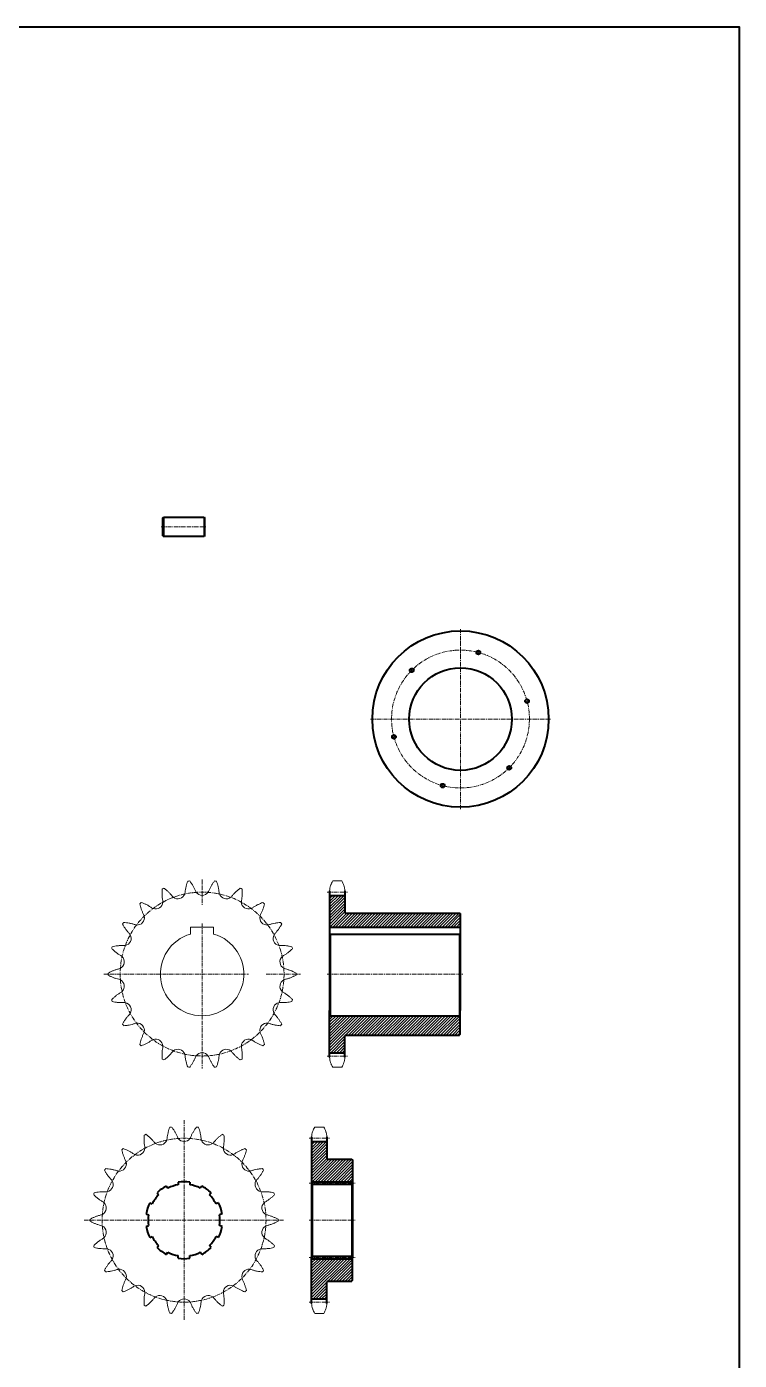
# Model space of a CAD drawing. Header units: millimetres. Extents: x -11382 to 23553, y -372 to 10786.
# Drawn here: x 11819 to 12930, y 3695 to 5775 of the extents above; entities that cross this region are included whole.
import ezdxf

# ---------------------------------------------------------------- set-up
doc = ezdxf.new("R2010")
doc.units = ezdxf.units.MM
doc.header["$LTSCALE"] = 0.2
doc.linetypes.add('CENTER', pattern=[50.8, 31.75, -6.35, 6.35, -6.35])
for name, color, linetype, lineweight in [('đường bao thấy', 7, 'Continuous', 40), ('đường kích thước', 90, 'Continuous', 15), ('đường mặt cắt', 160, 'Continuous', 15), ('đường nét tâm', 137, 'CENTER', 15)]:
    doc.layers.add(name, color=color, linetype=linetype, lineweight=lineweight)
pattern_1 = [(45, (185.7396, -457.417), (-2.245064, 2.245064), [])]
pattern_2 = [(45, (213.8517, -499.7476), (-2.245064, 2.245064), [])]

msp = doc.modelspace()

# ---------------------------------------------------------------- hatches: boundary and pattern name
at = {"layer": 'đường mặt cắt'}
h = msp.add_hatch(dxfattribs=at)
h.set_pattern_fill('ANSI31', color=256, style=0)
h.set_pattern_definition(pattern_2)
h.paths.add_polyline_path([(12494.923, 4371.21), (12494.923, 4392.077), (12493.923, 4393.077), (12315.923, 4393.077, -0.41421356), (12314.923, 4394.077), (12314.923, 4420.553), (12291.115, 4420.553), (12291.115, 4371.21)])
h = msp.add_hatch(dxfattribs=at)
h.set_pattern_fill('ANSI31', color=256, style=0)
h.set_pattern_definition(pattern_2)
h.paths.add_polyline_path([(12292.115, 4232.81), (12291.115, 4231.81), (12291.115, 4175.067), (12314.923, 4175.067), (12314.923, 4201.544, -0.41421356), (12315.923, 4202.544), (12493.923, 4202.544), (12494.923, 4203.544), (12494.923, 4231.81), (12493.923, 4232.81)])
h = msp.add_hatch(dxfattribs=at)
h.set_pattern_fill('ANSI31', color=256, style=0)
h.set_pattern_definition(pattern_1)
h.paths.add_polyline_path([(12326.811, 4008.248), (12325.811, 4009.248), (12287.811, 4009.248, -0.41421356), (12286.811, 4010.248), (12286.811, 4036.725), (12263.002, 4036.725), (12263.002, 3973.982), (12326.811, 3973.982)])
h = msp.add_hatch(dxfattribs=at)
h.set_pattern_fill('ANSI31', color=256, style=0)
h.set_pattern_definition(pattern_1)
h.paths.add_polyline_path([(12326.811, 3853.982), (12263.002, 3853.982), (12263.002, 3791.239), (12286.811, 3791.239), (12286.811, 3817.715, -0.41421356), (12287.811, 3818.715), (12325.811, 3818.715), (12326.811, 3819.715)])

# ---------------------------------------------------------------- linework, layer by layer
at = {"layer": 'đường bao thấy'}
for p, q in [((12031.171, 5009.157), (12032.171, 5010.157)), ((12031.171, 4981.157), (12031.171, 5009.157)), ((12032.171, 5010.157), (12095.171, 5010.157)), ((12032.171, 5010.157), (12032.171, 4980.157)), ((12095.171, 5010.157), (12096.171, 5009.157)), ((12095.171, 5010.157), (12095.171, 4980.157)), ((12096.171, 5009.157), (12096.171, 4981.157)), ((12031.171, 4981.157), (12032.171, 4980.157)), ((12095.171, 4980.157), (12032.171, 4980.157)), ((12096.171, 4981.157), (12095.171, 4980.157)), ((12291.115, 4427.566), (12291.115, 4240.81)), ((12291.115, 4420.553), (12314.923, 4420.553)), ((12314.923, 4427.566), (12314.923, 4394.077)), ((12315.923, 4393.077), (12493.923, 4393.077)), ((12493.923, 4393.077), (12494.923, 4392.077)), ((12494.923, 4392.077), (12494.923, 4240.81)), ((12291.115, 4371.21), (12494.923, 4371.21)), ((12292.115, 4360.268), (12291.115, 4361.268)), ((12292.115, 4360.268), (12493.923, 4360.268)), ((12292.115, 4360.268), (12292.115, 4232.81)), ((12292.115, 4360.268), (12493.923, 4360.268)), ((12493.923, 4360.268), (12494.923, 4361.268)), ((12493.923, 4360.268), (12493.923, 4232.81)), ((12291.115, 4168.055), (12291.115, 4240.81)), ((12292.115, 4232.81), (12291.115, 4231.81)), ((12292.115, 4232.81), (12493.923, 4232.81)), ((12493.923, 4232.81), (12494.923, 4231.81)), ((12494.923, 4203.544), (12494.923, 4240.81)), ((12314.923, 4168.055), (12314.923, 4201.544)), ((12315.923, 4202.544), (12493.923, 4202.544)), ((12291.115, 4175.067), (12314.923, 4175.067)), ((12263.002, 4043.737), (12263.002, 3856.982)), ((12263.002, 4036.725), (12286.811, 4036.725)), ((12286.811, 4043.737), (12286.811, 4010.248)), ((12287.811, 4009.248), (12325.811, 4009.248)), ((12325.811, 4009.248), (12326.811, 4008.248)), ((12326.811, 4008.248), (12326.811, 3856.982)), ((12055.1, 3973.303), (12055.1, 3969.254)), ((12073.1, 3973.303), (12073.1, 3969.254)), ((12263.002, 3973.982), (12326.811, 3973.982)), ((12021.951, 3956.683), (12024.331, 3953.408)), ((12036.513, 3967.264), (12038.893, 3963.988)), ((12091.687, 3967.264), (12089.307, 3963.988)), ((12106.25, 3956.683), (12103.87, 3953.408)), ((12264.002, 3969.982), (12263.002, 3970.982)), ((12264.002, 3969.982), (12325.811, 3969.982)), ((12264.002, 3969.982), (12264.002, 3857.982)), ((12325.811, 3969.982), (12326.811, 3970.982)), ((12325.811, 3969.982), (12325.811, 3857.982)), ((12010.464, 3940.872), (12014.315, 3939.621)), ((12117.737, 3940.872), (12113.886, 3939.621)), ((12004.901, 3923.753), (12008.752, 3922.502)), ((12123.299, 3923.753), (12119.448, 3922.502)), ((12004.901, 3904.21), (12008.752, 3905.461)), ((12123.299, 3904.21), (12119.448, 3905.461)), ((12010.464, 3887.091), (12014.315, 3888.342)), ((12021.951, 3871.28), (12024.331, 3874.556)), ((12106.25, 3871.28), (12103.87, 3874.556)), ((12117.737, 3887.091), (12113.886, 3888.342)), ((12036.513, 3860.7), (12038.893, 3863.976)), ((12055.1, 3854.66), (12055.1, 3858.71)), ((12073.1, 3854.66), (12073.1, 3858.71)), ((12091.687, 3860.7), (12089.307, 3863.976)), ((12264.002, 3857.982), (12263.002, 3856.982)), ((12263.002, 3784.226), (12263.002, 3856.982)), ((12263.002, 3853.982), (12326.811, 3853.982)), ((12264.002, 3857.982), (12325.811, 3857.982)), ((12325.811, 3857.982), (12326.811, 3856.982)), ((12326.811, 3819.715), (12326.811, 3856.982)), ((12286.811, 3784.226), (12286.811, 3817.715)), ((12287.811, 3818.715), (12325.811, 3818.715)), ((12263.002, 3791.239), (12286.811, 3791.239))]:
    msp.add_line(p, q, dxfattribs=at)
at = {"layer": 'đường bao thấy', "color": 7, "linetype": 'Continuous', "lineweight": 15}
for p, q in [((12295.992, 4443.077), (12310.046, 4443.077)), ((12074.213, 4371.21), (12074.213, 4360.268)), ((12074.213, 4371.21), (12110.213, 4371.21)), ((12110.213, 4360.268), (12110.213, 4371.21)), ((12295.992, 4152.544), (12310.046, 4152.544)), ((12267.88, 4059.248), (12281.934, 4059.248)), ((12267.88, 3768.715), (12281.934, 3768.715))]:
    msp.add_line(p, q, dxfattribs=at)
at = {"layer": 'đường bao thấy', "ltscale": 5}
msp.add_lwpolyline([(7889.174, 5775.37), (12930.152, 5775.37), (12930.152, 1397.743), (7889.174, 1397.743)], close=True, dxfattribs=at)
at = {"layer": 'đường bao thấy'}
for centre, radius in [((12495.232, 4695.57), 137.5), ((12523.055, 4799.407), 3), ((12495.232, 4695.57), 80), ((12419.218, 4771.584), 3), ((12599.069, 4723.393), 3), ((12391.395, 4667.747), 3), ((12571.246, 4619.556), 3), ((12467.409, 4591.733), 3)]:
    msp.add_circle(centre, radius, dxfattribs=at)
at = {"layer": 'đường bao thấy', "color": 7, "linetype": 'Continuous', "lineweight": 15}
for centre, radius, start, end in [((12092.213, 4297.81), 146.556, 113.968237, 115.122672), ((12092.213, 4297.81), 146.556, 97.6046, 98.759036), ((12092.213, 4297.81), 146.556, 81.240964, 82.3954), ((12092.213, 4297.81), 146.556, 64.877328, 66.031763), ((12092.213, 4297.81), 146.556, 130.331873, 131.486309), ((12019.783, 4410.512), 11.226, 248.269927, 357.184619), ((12054.469, 4426.353), 11.226, 231.90629, 340.820982), ((12092.213, 4431.78), 11.226, 215.542654, 324.457346), ((12129.956, 4426.353), 11.226, 199.179018, 308.09371), ((12164.642, 4410.512), 11.226, 182.815381, 291.730073), ((12092.213, 4297.81), 146.556, 48.513691, 49.668127), ((12092.213, 4297.81), 146.556, 146.695509, 147.849945), ((11990.965, 4385.541), 11.226, 264.633563, 13.548255), ((12193.46, 4385.541), 11.226, 166.451745, 275.366437), ((12092.213, 4297.81), 146.556, 32.150055, 33.304491), ((11970.35, 4353.463), 11.226, 280.9972, 29.911891), ((12092.213, 4297.81), 65, 106.07665, 73.92335), ((12214.075, 4353.463), 11.226, 150.088109, 259.0028), ((12092.213, 4297.81), 146.556, 163.059146, 164.213582), ((12092.213, 4297.81), 146.556, 15.786418, 16.940854), ((11959.607, 4316.876), 11.226, 297.360836, 46.275528), ((12224.818, 4316.876), 11.226, 133.724472, 242.639164), ((12092.213, 4297.81), 146.556, 179.422782, 180.577218), ((11959.607, 4278.744), 11.226, 313.724472, 62.639164), ((12224.818, 4278.744), 11.226, 117.360836, 226.275528), ((12092.213, 4297.81), 146.556, 359.422782, 0.577218), ((12092.213, 4297.81), 146.556, 195.786418, 196.940854), ((11970.35, 4242.157), 11.226, 330.088109, 79.0028), ((12214.075, 4242.157), 11.226, 100.9972, 209.911891), ((12092.213, 4297.81), 146.556, 343.059146, 344.213582), ((12092.213, 4297.81), 146.556, 212.150055, 213.304491), ((11990.965, 4210.079), 11.226, 346.451745, 95.366437), ((12193.46, 4210.079), 11.226, 84.633563, 193.548255), ((12092.213, 4297.81), 146.556, 326.695509, 327.849945), ((12092.213, 4297.81), 146.556, 228.513691, 229.668127), ((12019.783, 4185.108), 11.226, 2.815381, 111.730073), ((12164.642, 4185.108), 11.226, 68.269927, 177.184619), ((12092.213, 4297.81), 146.556, 310.331873, 311.486309), ((12092.213, 4297.81), 146.556, 244.877328, 246.031763), ((12054.469, 4169.268), 11.226, 19.179018, 128.09371), ((12092.213, 4163.841), 11.226, 35.542654, 144.457346), ((12129.956, 4169.268), 11.226, 51.90629, 160.820982), ((12092.213, 4297.81), 146.556, 293.968237, 295.122672), ((12092.213, 4297.81), 146.556, 261.240964, 262.3954), ((12092.213, 4297.81), 146.556, 277.6046, 278.759036), ((12064.1, 3913.982), 146.556, 97.6046, 98.759036), ((12064.1, 3913.982), 146.556, 81.240964, 82.3954), ((12064.1, 3913.982), 146.556, 113.968237, 115.122672), ((12026.357, 4042.524), 11.226, 231.90629, 340.820982), ((12064.1, 4047.951), 11.226, 215.542654, 324.457346), ((12101.844, 4042.524), 11.226, 199.179018, 308.09371), ((12064.1, 3913.982), 146.556, 64.877328, 66.031763), ((12064.1, 3913.982), 146.556, 130.331873, 131.486309), ((11991.671, 4026.684), 11.226, 248.269927, 357.184619), ((12136.53, 4026.684), 11.226, 182.815381, 291.730073), ((12064.1, 3913.982), 146.556, 48.513691, 49.668127), ((12064.1, 3913.982), 146.556, 146.695509, 147.849945), ((11962.853, 4001.713), 11.226, 264.633563, 13.548255), ((12165.348, 4001.713), 11.226, 166.451745, 275.366437), ((12064.1, 3913.982), 146.556, 32.150055, 33.304491), ((11942.238, 3969.635), 11.226, 280.9972, 29.911891), ((12185.963, 3969.635), 11.226, 150.088109, 259.0028), ((12064.1, 3913.982), 146.556, 163.059146, 164.213582), ((12064.1, 3913.982), 146.556, 15.786418, 16.940854), ((11931.495, 3933.047), 11.226, 297.360836, 46.275528), ((12196.706, 3933.047), 11.226, 133.724472, 242.639164), ((12064.1, 3913.982), 146.556, 179.422782, 180.577218), ((12064.1, 3913.982), 146.556, 359.422782, 0.577218), ((11931.495, 3894.916), 11.226, 313.724472, 62.639164), ((12196.706, 3894.916), 11.226, 117.360836, 226.275528), ((12064.1, 3913.982), 146.556, 195.786418, 196.940854), ((11942.238, 3858.329), 11.226, 330.088109, 79.0028), ((12185.963, 3858.329), 11.226, 100.9972, 209.911891), ((12064.1, 3913.982), 146.556, 343.059146, 344.213582), ((12064.1, 3913.982), 146.556, 212.150055, 213.304491), ((11962.853, 3826.25), 11.226, 346.451745, 95.366437), ((12165.348, 3826.25), 11.226, 84.633563, 193.548255), ((12064.1, 3913.982), 146.556, 326.695509, 327.849945), ((11991.671, 3801.28), 11.226, 2.815381, 111.730073), ((12136.53, 3801.28), 11.226, 68.269927, 177.184619), ((12064.1, 3913.982), 146.556, 228.513691, 229.668127), ((12026.357, 3785.439), 11.226, 19.179018, 128.09371), ((12064.1, 3780.012), 11.226, 35.542654, 144.457346), ((12101.844, 3785.439), 11.226, 51.90629, 160.820982), ((12064.1, 3913.982), 146.556, 310.331873, 311.486309), ((12064.1, 3913.982), 146.556, 244.877328, 246.031763), ((12064.1, 3913.982), 146.556, 261.240964, 262.3954), ((12064.1, 3913.982), 146.556, 277.6046, 278.759036), ((12064.1, 3913.982), 146.556, 293.968237, 295.122672)]:
    msp.add_arc(centre, radius, start, end, dxfattribs=at)
at = {"layer": 'đường bao thấy'}
for centre, radius, start, end in [((12315.923, 4394.077), 1, 180, 270), ((12315.923, 4201.544), 1, 90, 180), ((12287.811, 4010.248), 1, 180, 270), ((12064.1, 3913.982), 60, 81.373073, 98.626927), ((12064.1, 3913.982), 56, 135.248358, 152.751642), ((12064.1, 3913.982), 60, 117.373073, 134.626927), ((12064.1, 3913.982), 56, 99.248358, 116.751642), ((12064.1, 3913.982), 56, 63.248358, 80.751642), ((12064.1, 3913.982), 60, 45.373073, 62.626927), ((12064.1, 3913.982), 56, 27.248358, 44.751642), ((12064.1, 3913.982), 60, 153.373073, 170.626927), ((12064.1, 3913.982), 60, 9.373073, 26.626927), ((12064.1, 3913.982), 56, 171.248358, 188.751642), ((12064.1, 3913.982), 56, 351.248358, 8.751642), ((12064.1, 3913.982), 60, 189.373073, 206.626927), ((12064.1, 3913.982), 60, 333.373073, 350.626927), ((12064.1, 3913.982), 56, 207.248358, 224.751642), ((12064.1, 3913.982), 60, 225.373073, 242.626927), ((12064.1, 3913.982), 60, 297.373073, 314.626927), ((12064.1, 3913.982), 56, 315.248358, 332.751642), ((12064.1, 3913.982), 56, 243.248358, 260.751642), ((12064.1, 3913.982), 60, 261.373073, 278.626927), ((12064.1, 3913.982), 56, 279.248358, 296.751642), ((12287.811, 3817.715), 1, 90, 180)]:
    msp.add_arc(centre, radius, start, end, dxfattribs=at)
at = {"layer": 'đường bao thấy', "color": 7, "linetype": 'Continuous', "lineweight": 15}
for points in [[(12030.815, 4412.593), (12030.523, 4414.14), (12030.293, 4415.673), (12029.945, 4418.717), (12029.828, 4420.227), (12029.732, 4422.475), (12029.713, 4423.221), (12029.702, 4424.709), (12029.709, 4425.451), (12029.768, 4427.655), (12029.858, 4429.094), (12029.991, 4430.502)], [(12032.677, 4431.729), (12033.828, 4430.908), (12034.966, 4430.039), (12037.213, 4428.197), (12038.322, 4427.224), (12039.959, 4425.681), (12040.501, 4425.153), (12041.574, 4424.067), (12042.108, 4423.507), (12043.682, 4421.796), (12044.696, 4420.61), (12045.672, 4419.378)], [(12065.64, 4425.241), (12065.796, 4426.808), (12066.007, 4428.344), (12066.531, 4431.362), (12066.844, 4432.844), (12067.385, 4435.028), (12067.577, 4435.749), (12067.985, 4437.18), (12068.201, 4437.89), (12068.879, 4439.988), (12069.37, 4441.343), (12069.895, 4442.657)], [(12072.818, 4443.077), (12073.691, 4441.966), (12074.538, 4440.811), (12076.175, 4438.411), (12076.965, 4437.165), (12078.101, 4435.223), (12078.472, 4434.564), (12079.196, 4433.219), (12079.551, 4432.532), (12080.579, 4430.446), (12081.217, 4429.023), (12081.807, 4427.566)], [(12102.618, 4427.566), (12103.209, 4429.025), (12103.844, 4430.439), (12105.197, 4433.188), (12105.915, 4434.521), (12107.049, 4436.464), (12107.437, 4437.103), (12108.232, 4438.36), (12108.639, 4438.981), (12109.881, 4440.803), (12110.734, 4441.964), (12111.607, 4443.077)], [(12114.53, 4442.657), (12115.054, 4441.345), (12115.542, 4439.998), (12116.437, 4437.233), (12116.843, 4435.816), (12117.387, 4433.633), (12117.557, 4432.895), (12117.872, 4431.401), (12118.019, 4430.642), (12118.418, 4428.351), (12118.629, 4426.806), (12118.785, 4425.241)], [(12138.753, 4419.378), (12139.731, 4420.612), (12140.739, 4421.79), (12142.811, 4424.046), (12143.876, 4425.123), (12145.512, 4426.668), (12146.064, 4427.171), (12147.18, 4428.154), (12147.746, 4428.634), (12149.451, 4430.033), (12150.596, 4430.907), (12151.748, 4431.729)], [(12154.434, 4430.502), (12154.567, 4429.095), (12154.656, 4427.666), (12154.735, 4424.761), (12154.726, 4423.286), (12154.633, 4421.038), (12154.588, 4420.283), (12154.47, 4418.76), (12154.397, 4417.991), (12154.134, 4415.68), (12153.902, 4414.138), (12153.61, 4412.593)], [(12291.115, 4427.566), (12291.209, 4429.025), (12291.391, 4430.439), (12291.909, 4433.188), (12292.247, 4434.521), (12292.865, 4436.464), (12293.089, 4437.103), (12293.576, 4438.36), (12293.838, 4438.981), (12294.676, 4440.803), (12295.301, 4441.964), (12295.992, 4443.077)], [(12310.046, 4443.077), (12310.736, 4441.966), (12311.357, 4440.811), (12312.463, 4438.411), (12312.948, 4437.165), (12313.569, 4435.223), (12313.758, 4434.564), (12314.099, 4433.219), (12314.252, 4432.532), (12314.647, 4430.446), (12314.828, 4429.023), (12314.923, 4427.566)], [(11997.36, 4409.531), (11998.695, 4409.068), (12000.032, 4408.554), (12002.707, 4407.42), (12004.045, 4406.799), (12006.05, 4405.78), (12006.719, 4405.426), (12008.055, 4404.686), (12008.725, 4404.3), (12010.717, 4403.101), (12012.024, 4402.249), (12013.308, 4401.342)], [(12171.117, 4401.342), (12172.403, 4402.25), (12173.702, 4403.096), (12176.326, 4404.677), (12177.651, 4405.411), (12179.656, 4406.432), (12180.327, 4406.759), (12181.676, 4407.388), (12182.354, 4407.69), (12184.384, 4408.551), (12185.729, 4409.067), (12187.065, 4409.531)], [(12000.964, 4390.646), (12000.248, 4392.048), (11999.595, 4393.454), (11998.404, 4396.276), (11997.866, 4397.692), (11997.141, 4399.822), (11996.912, 4400.533), (11996.482, 4401.957), (11996.28, 4402.672), (11995.716, 4404.803), (11995.397, 4406.208), (11995.128, 4407.597)], [(12189.297, 4407.597), (12189.029, 4406.21), (12188.711, 4404.813), (12187.969, 4402.004), (12187.545, 4400.591), (12186.821, 4398.461), (12186.566, 4397.749), (12186.024, 4396.321), (12185.737, 4395.603), (12184.833, 4393.461), (12184.176, 4392.046), (12183.461, 4390.646)], [(11978.505, 4361.178), (11977.424, 4362.321), (11976.401, 4363.487), (11974.463, 4365.859), (11973.548, 4367.066), (11972.252, 4368.905), (11971.832, 4369.523), (11971.019, 4370.768), (11970.623, 4371.397), (11969.482, 4373.283), (11968.779, 4374.541), (11968.13, 4375.798)], [(11969.727, 4378.282), (11971.138, 4378.214), (11972.566, 4378.098), (11975.452, 4377.764), (11976.91, 4377.545), (11979.122, 4377.132), (11979.863, 4376.98), (11981.354, 4376.647), (11982.105, 4376.465), (11984.355, 4375.876), (11985.848, 4375.427), (11987.336, 4374.918)], [(12197.089, 4374.918), (12198.579, 4375.427), (12200.064, 4375.873), (12203.027, 4376.651), (12204.505, 4376.982), (12206.716, 4377.397), (12207.453, 4377.521), (12208.923, 4377.744), (12209.659, 4377.843), (12211.849, 4378.098), (12213.286, 4378.214), (12214.699, 4378.282)], [(12216.295, 4375.798), (12215.647, 4374.543), (12214.948, 4373.292), (12213.445, 4370.806), (12212.64, 4369.57), (12211.346, 4367.73), (12210.9, 4367.118), (12209.977, 4365.901), (12209.5, 4365.293), (12208.029, 4363.492), (12207, 4362.32), (12205.92, 4361.178)], [(11965.258, 4326.576), (11963.899, 4327.368), (11962.589, 4328.198), (11960.061, 4329.929), (11958.843, 4330.829), (11957.081, 4332.228), (11956.505, 4332.703), (11955.373, 4333.669), (11954.817, 4334.16), (11953.19, 4335.649), (11952.161, 4336.658), (11951.185, 4337.681)], [(11952.017, 4340.514), (11953.39, 4340.846), (11954.792, 4341.138), (11957.656, 4341.63), (11959.117, 4341.831), (11961.355, 4342.058), (11962.109, 4342.121), (11963.633, 4342.221), (11964.406, 4342.258), (11966.73, 4342.326), (11968.29, 4342.316), (11969.86, 4342.248)], [(12214.565, 4342.248), (12216.137, 4342.316), (12217.688, 4342.326), (12220.75, 4342.237), (12222.261, 4342.138), (12224.5, 4341.913), (12225.242, 4341.826), (12226.716, 4341.625), (12227.45, 4341.512), (12229.623, 4341.14), (12231.034, 4340.847), (12232.409, 4340.514)], [(12233.24, 4337.681), (12232.265, 4336.659), (12231.242, 4335.656), (12229.099, 4333.694), (12227.979, 4332.735), (12226.219, 4331.334), (12225.619, 4330.873), (12224.391, 4329.965), (12223.761, 4329.516), (12221.843, 4328.202), (12220.525, 4327.367), (12219.167, 4326.576)], [(11945.664, 4299.287), (11946.889, 4299.992), (11948.152, 4300.667), (11950.761, 4301.946), (11952.106, 4302.55), (11954.19, 4303.399), (11954.896, 4303.672), (11956.33, 4304.197), (11957.06, 4304.45), (11959.271, 4305.171), (11960.771, 4305.6), (11962.297, 4305.977)], [(12222.128, 4305.977), (12223.656, 4305.6), (12225.147, 4305.172), (12228.06, 4304.224), (12229.482, 4303.704), (12231.567, 4302.857), (12232.254, 4302.564), (12233.611, 4301.957), (12234.284, 4301.642), (12236.264, 4300.672), (12237.535, 4299.993), (12238.761, 4299.287)], [(11962.297, 4289.644), (11960.769, 4290.021), (11959.278, 4290.448), (11956.365, 4291.396), (11954.943, 4291.917), (11952.858, 4292.763), (11952.171, 4293.056), (11950.814, 4293.664), (11950.141, 4293.979), (11948.161, 4294.949), (11946.89, 4295.627), (11945.664, 4296.334)], [(12238.761, 4296.334), (12237.537, 4295.628), (12236.273, 4294.954), (12233.664, 4293.675), (12232.319, 4293.07), (12230.235, 4292.222), (12229.529, 4291.949), (12228.095, 4291.423), (12227.365, 4291.17), (12225.154, 4290.45), (12223.654, 4290.02), (12222.128, 4289.644)], [(11951.185, 4257.939), (11952.16, 4258.961), (11953.183, 4259.965), (11955.326, 4261.927), (11956.446, 4262.886), (11958.207, 4264.287), (11958.807, 4264.748), (11960.035, 4265.656), (11960.664, 4266.104), (11962.583, 4267.419), (11963.9, 4268.253), (11965.258, 4269.045)], [(12219.167, 4269.045), (12220.526, 4268.252), (12221.836, 4267.422), (12224.364, 4265.692), (12225.582, 4264.792), (12227.344, 4263.392), (12227.92, 4262.917), (12229.052, 4261.952), (12229.608, 4261.46), (12231.235, 4259.972), (12232.264, 4258.963), (12233.24, 4257.939)], [(11969.86, 4253.373), (11968.288, 4253.304), (11966.737, 4253.294), (11963.675, 4253.384), (11962.164, 4253.482), (11959.925, 4253.707), (11959.183, 4253.795), (11957.709, 4253.995), (11956.976, 4254.108), (11954.802, 4254.481), (11953.391, 4254.774), (11952.017, 4255.106)], [(12232.409, 4255.106), (12231.035, 4254.774), (12229.633, 4254.483), (12226.769, 4253.991), (12225.308, 4253.79), (12223.07, 4253.563), (12222.316, 4253.5), (12220.792, 4253.4), (12220.02, 4253.363), (12217.695, 4253.294), (12216.135, 4253.304), (12214.565, 4253.373)], [(11968.13, 4219.822), (11968.778, 4221.078), (11969.477, 4222.328), (11970.98, 4224.815), (11971.785, 4226.051), (11973.079, 4227.891), (11973.525, 4228.502), (11974.448, 4229.719), (11974.925, 4230.327), (11976.396, 4232.129), (11977.425, 4233.301), (11978.505, 4234.443)], [(12205.92, 4234.443), (12207.001, 4233.299), (12208.024, 4232.134), (12209.962, 4229.762), (12210.877, 4228.555), (12212.173, 4226.715), (12212.593, 4226.097), (12213.407, 4224.852), (12213.802, 4224.224), (12214.943, 4222.337), (12215.646, 4221.079), (12216.295, 4219.822)], [(11987.336, 4220.702), (11985.846, 4220.193), (11984.361, 4219.747), (11981.398, 4218.97), (11979.92, 4218.639), (11977.709, 4218.224), (11976.973, 4218.099), (11975.502, 4217.876), (11974.766, 4217.778), (11972.576, 4217.523), (11971.139, 4217.407), (11969.727, 4217.338)], [(11995.128, 4188.023), (11995.396, 4189.411), (11995.714, 4190.807), (11996.456, 4193.617), (11996.88, 4195.029), (11997.604, 4197.159), (11997.859, 4197.871), (11998.401, 4199.299), (11998.689, 4200.017), (11999.592, 4202.16), (12000.249, 4203.574), (12000.964, 4204.975)], [(12183.461, 4204.975), (12184.177, 4203.573), (12184.83, 4202.166), (12186.021, 4199.344), (12186.559, 4197.928), (12187.284, 4195.798), (12187.513, 4195.087), (12187.943, 4193.663), (12188.145, 4192.949), (12188.709, 4190.817), (12189.028, 4189.412), (12189.297, 4188.023)], [(12214.699, 4217.338), (12213.287, 4217.406), (12211.86, 4217.522), (12208.973, 4217.857), (12207.515, 4218.076), (12205.303, 4218.488), (12204.562, 4218.64), (12203.071, 4218.974), (12202.32, 4219.156), (12200.071, 4219.745), (12198.577, 4220.194), (12197.089, 4220.702)], [(12013.308, 4194.278), (12012.022, 4193.371), (12010.723, 4192.524), (12008.099, 4190.944), (12006.774, 4190.21), (12004.769, 4189.188), (12004.098, 4188.861), (12002.75, 4188.233), (12002.071, 4187.931), (12000.042, 4187.069), (11998.696, 4186.553), (11997.36, 4186.09)], [(12029.991, 4165.119), (12029.858, 4166.525), (12029.769, 4167.955), (12029.69, 4170.859), (12029.699, 4172.334), (12029.793, 4174.582), (12029.837, 4175.337), (12029.955, 4176.86), (12030.028, 4177.63), (12030.291, 4179.94), (12030.524, 4181.483), (12030.815, 4183.027)], [(12153.61, 4183.027), (12153.902, 4181.481), (12154.132, 4179.947), (12154.48, 4176.904), (12154.597, 4175.394), (12154.693, 4173.146), (12154.712, 4172.399), (12154.723, 4170.912), (12154.716, 4170.169), (12154.657, 4167.965), (12154.567, 4166.527), (12154.434, 4165.119)], [(12187.065, 4186.09), (12185.73, 4186.553), (12184.393, 4187.066), (12181.718, 4188.2), (12180.38, 4188.821), (12178.375, 4189.84), (12177.706, 4190.195), (12176.37, 4190.934), (12175.7, 4191.321), (12173.708, 4192.52), (12172.401, 4193.372), (12171.117, 4194.278)], [(12045.672, 4176.242), (12044.695, 4175.009), (12043.686, 4173.831), (12041.614, 4171.575), (12040.55, 4170.497), (12038.913, 4168.953), (12038.362, 4168.45), (12037.245, 4167.467), (12036.679, 4166.986), (12034.974, 4165.588), (12033.829, 4164.713), (12032.677, 4163.892)], [(12069.895, 4152.964), (12069.371, 4154.276), (12068.883, 4155.623), (12067.989, 4158.387), (12067.582, 4159.805), (12067.038, 4161.988), (12066.869, 4162.725), (12066.553, 4164.219), (12066.406, 4164.979), (12066.007, 4167.27), (12065.796, 4168.815), (12065.64, 4170.379)], [(12081.807, 4168.055), (12081.216, 4166.596), (12080.581, 4165.181), (12079.228, 4162.433), (12078.51, 4161.099), (12077.376, 4159.156), (12076.988, 4158.518), (12076.194, 4157.26), (12075.786, 4156.64), (12074.544, 4154.818), (12073.692, 4153.656), (12072.818, 4152.544)], [(12111.607, 4152.544), (12110.734, 4153.655), (12109.887, 4154.81), (12108.25, 4157.21), (12107.46, 4158.456), (12106.324, 4160.397), (12105.953, 4161.057), (12105.229, 4162.402), (12104.875, 4163.089), (12103.847, 4165.175), (12103.208, 4166.598), (12102.618, 4168.055)], [(12118.785, 4170.379), (12118.629, 4168.813), (12118.418, 4167.277), (12117.894, 4164.259), (12117.581, 4162.777), (12117.04, 4160.593), (12116.848, 4159.871), (12116.44, 4158.441), (12116.224, 4157.73), (12115.546, 4155.632), (12115.055, 4154.277), (12114.53, 4152.964)], [(12151.748, 4163.892), (12150.597, 4164.712), (12149.459, 4165.582), (12147.212, 4167.424), (12146.103, 4168.396), (12144.466, 4169.939), (12143.924, 4170.467), (12142.851, 4171.554), (12142.317, 4172.113), (12140.743, 4173.825), (12139.729, 4175.01), (12138.753, 4176.242)], [(12291.115, 4168.055), (12291.209, 4166.596), (12291.391, 4165.181), (12291.909, 4162.433), (12292.247, 4161.099), (12292.865, 4159.156), (12293.089, 4158.518), (12293.576, 4157.26), (12293.838, 4156.64), (12294.676, 4154.818), (12295.301, 4153.656), (12295.992, 4152.544)], [(12310.046, 4152.544), (12310.736, 4153.655), (12311.357, 4154.81), (12312.463, 4157.21), (12312.948, 4158.456), (12313.569, 4160.397), (12313.758, 4161.057), (12314.099, 4162.402), (12314.252, 4163.089), (12314.647, 4165.175), (12314.828, 4166.598), (12314.923, 4168.055)], [(12037.528, 4041.413), (12037.684, 4042.979), (12037.895, 4044.515), (12038.419, 4047.533), (12038.732, 4049.015), (12039.273, 4051.199), (12039.465, 4051.921), (12039.873, 4053.351), (12040.089, 4054.062), (12040.767, 4056.16), (12041.258, 4057.515), (12041.783, 4058.828)], [(12044.706, 4059.248), (12045.579, 4058.137), (12046.426, 4056.982), (12048.063, 4054.582), (12048.853, 4053.336), (12049.989, 4051.395), (12050.36, 4050.735), (12051.084, 4049.39), (12051.438, 4048.703), (12052.466, 4046.617), (12053.105, 4045.194), (12053.695, 4043.737)], [(12074.506, 4043.737), (12075.096, 4045.196), (12075.732, 4046.611), (12077.085, 4049.359), (12077.803, 4050.693), (12078.937, 4052.636), (12079.325, 4053.274), (12080.119, 4054.531), (12080.527, 4055.152), (12081.769, 4056.974), (12082.621, 4058.136), (12083.495, 4059.248)], [(12086.418, 4058.828), (12086.942, 4057.516), (12087.43, 4056.169), (12088.324, 4053.405), (12088.731, 4051.987), (12089.275, 4049.804), (12089.444, 4049.067), (12089.76, 4047.572), (12089.907, 4046.813), (12090.305, 4044.522), (12090.517, 4042.977), (12090.673, 4041.413)], [(12263.002, 4043.737), (12263.097, 4045.196), (12263.279, 4046.611), (12263.797, 4049.359), (12264.135, 4050.693), (12264.753, 4052.636), (12264.977, 4053.274), (12265.464, 4054.531), (12265.726, 4055.152), (12266.564, 4056.974), (12267.189, 4058.136), (12267.88, 4059.248)], [(12281.934, 4059.248), (12282.623, 4058.137), (12283.244, 4056.982), (12284.351, 4054.582), (12284.836, 4053.336), (12285.457, 4051.395), (12285.646, 4050.735), (12285.987, 4049.39), (12286.139, 4048.703), (12286.535, 4046.617), (12286.716, 4045.194), (12286.811, 4043.737)], [(12002.703, 4028.765), (12002.411, 4030.311), (12002.181, 4031.845), (12001.833, 4034.888), (12001.716, 4036.398), (12001.62, 4038.646), (12001.601, 4039.393), (12001.59, 4040.88), (12001.597, 4041.623), (12001.656, 4043.827), (12001.746, 4045.265), (12001.879, 4046.673)], [(12004.565, 4047.9), (12005.716, 4047.079), (12006.854, 4046.21), (12009.101, 4044.368), (12010.21, 4043.396), (12011.847, 4041.853), (12012.389, 4041.324), (12013.462, 4040.238), (12013.996, 4039.679), (12015.57, 4037.967), (12016.584, 4036.782), (12017.56, 4035.55)], [(12110.641, 4035.55), (12111.618, 4036.783), (12112.627, 4037.961), (12114.699, 4040.217), (12115.763, 4041.294), (12117.399, 4042.839), (12117.951, 4043.342), (12119.068, 4044.325), (12119.634, 4044.806), (12121.339, 4046.204), (12122.484, 4047.079), (12123.636, 4047.9)], [(12126.322, 4046.673), (12126.455, 4045.267), (12126.544, 4043.837), (12126.623, 4040.933), (12126.614, 4039.458), (12126.52, 4037.21), (12126.476, 4036.455), (12126.358, 4034.932), (12126.284, 4034.162), (12126.022, 4031.852), (12125.789, 4030.309), (12125.498, 4028.765)], [(11972.852, 4006.817), (11972.136, 4008.219), (11971.483, 4009.626), (11970.292, 4012.448), (11969.754, 4013.864), (11969.029, 4015.994), (11968.8, 4016.705), (11968.37, 4018.129), (11968.168, 4018.843), (11967.604, 4020.975), (11967.285, 4022.38), (11967.016, 4023.769)], [(11969.248, 4025.702), (11970.583, 4025.239), (11971.92, 4024.726), (11974.595, 4023.592), (11975.933, 4022.971), (11977.938, 4021.952), (11978.607, 4021.597), (11979.943, 4020.857), (11980.613, 4020.471), (11982.605, 4019.272), (11983.912, 4018.42), (11985.196, 4017.513)], [(12143.005, 4017.513), (12144.291, 4018.421), (12145.59, 4019.268), (12148.214, 4020.848), (12149.539, 4021.582), (12151.544, 4022.604), (12152.215, 4022.931), (12153.563, 4023.559), (12154.242, 4023.861), (12156.271, 4024.722), (12157.617, 4025.239), (12158.953, 4025.702)], [(12161.185, 4023.769), (12160.917, 4022.381), (12160.599, 4020.985), (12159.857, 4018.175), (12159.433, 4016.763), (12158.709, 4014.632), (12158.454, 4013.92), (12157.912, 4012.493), (12157.624, 4011.775), (12156.721, 4009.632), (12156.064, 4008.217), (12155.349, 4006.817)], [(11941.614, 3994.454), (11943.026, 3994.385), (11944.453, 3994.27), (11947.34, 3993.935), (11948.798, 3993.716), (11951.01, 3993.303), (11951.751, 3993.152), (11953.241, 3992.818), (11953.993, 3992.636), (11956.242, 3992.047), (11957.736, 3991.598), (11959.224, 3991.09)], [(12168.977, 3991.09), (12170.467, 3991.599), (12171.952, 3992.045), (12174.915, 3992.822), (12176.393, 3993.153), (12178.604, 3993.568), (12179.34, 3993.693), (12180.811, 3993.916), (12181.547, 3994.014), (12183.737, 3994.269), (12185.174, 3994.385), (12186.586, 3994.454)], [(11950.393, 3977.349), (11949.312, 3978.492), (11948.289, 3979.658), (11946.351, 3982.03), (11945.436, 3983.237), (11944.14, 3985.077), (11943.72, 3985.694), (11942.906, 3986.94), (11942.511, 3987.568), (11941.369, 3989.454), (11940.667, 3990.713), (11940.018, 3991.97)], [(12188.183, 3991.97), (12187.534, 3990.714), (12186.836, 3989.464), (12185.333, 3986.977), (12184.528, 3985.741), (12183.234, 3983.901), (12182.788, 3983.29), (12181.865, 3982.073), (12181.388, 3981.465), (12179.917, 3979.663), (12178.888, 3978.491), (12177.808, 3977.349)], [(11937.146, 3942.747), (11935.786, 3943.54), (11934.477, 3944.37), (11931.949, 3946.1), (11930.731, 3947), (11928.969, 3948.4), (11928.393, 3948.875), (11927.261, 3949.84), (11926.705, 3950.332), (11925.078, 3951.82), (11924.049, 3952.829), (11923.072, 3953.852)], [(11923.904, 3956.686), (11925.278, 3957.018), (11926.68, 3957.309), (11929.544, 3957.801), (11931.005, 3958.002), (11933.243, 3958.229), (11933.997, 3958.292), (11935.521, 3958.392), (11936.293, 3958.429), (11938.618, 3958.498), (11940.178, 3958.488), (11941.748, 3958.419)], [(12186.453, 3958.419), (12188.025, 3958.488), (12189.576, 3958.497), (12192.638, 3958.408), (12194.149, 3958.31), (12196.388, 3958.085), (12197.13, 3957.997), (12198.604, 3957.797), (12199.337, 3957.684), (12201.511, 3957.311), (12202.922, 3957.018), (12204.296, 3956.686)], [(12205.128, 3953.852), (12204.153, 3952.83), (12203.13, 3951.827), (12200.987, 3949.865), (12199.867, 3948.906), (12198.106, 3947.505), (12197.506, 3947.044), (12196.278, 3946.136), (12195.649, 3945.688), (12193.73, 3944.373), (12192.413, 3943.539), (12191.054, 3942.747)], [(11917.552, 3915.458), (11918.776, 3916.164), (11920.04, 3916.838), (11922.649, 3918.117), (11923.994, 3918.722), (11926.078, 3919.57), (11926.783, 3919.843), (11928.218, 3920.368), (11928.948, 3920.621), (11931.159, 3921.342), (11932.658, 3921.772), (11934.185, 3922.148)], [(11934.185, 3905.815), (11932.657, 3906.192), (11931.166, 3906.62), (11928.253, 3907.568), (11926.831, 3908.088), (11924.746, 3908.935), (11924.059, 3909.228), (11922.701, 3909.835), (11922.029, 3910.15), (11920.049, 3911.12), (11918.778, 3911.799), (11917.552, 3912.505)], [(12194.016, 3922.148), (12195.544, 3921.771), (12197.035, 3921.344), (12199.948, 3920.396), (12201.37, 3919.875), (12203.455, 3919.029), (12204.142, 3918.735), (12205.499, 3918.128), (12206.172, 3917.813), (12208.152, 3916.843), (12209.423, 3916.164), (12210.649, 3915.458)], [(12210.649, 3912.505), (12209.424, 3911.8), (12208.161, 3911.125), (12205.552, 3909.846), (12204.207, 3909.242), (12202.123, 3908.393), (12201.417, 3908.12), (12199.983, 3907.595), (12199.253, 3907.342), (12197.042, 3906.621), (12195.542, 3906.192), (12194.016, 3905.815)], [(11923.072, 3874.111), (11924.048, 3875.133), (11925.071, 3876.136), (11927.214, 3878.098), (11928.334, 3879.057), (11930.094, 3880.458), (11930.694, 3880.919), (11931.922, 3881.827), (11932.552, 3882.276), (11934.47, 3883.59), (11935.788, 3884.425), (11937.146, 3885.216)], [(11941.748, 3869.544), (11940.176, 3869.476), (11938.625, 3869.466), (11935.563, 3869.555), (11934.052, 3869.654), (11931.813, 3869.879), (11931.071, 3869.966), (11929.597, 3870.167), (11928.863, 3870.279), (11926.69, 3870.652), (11925.279, 3870.945), (11923.904, 3871.278)], [(12204.296, 3871.278), (12202.923, 3870.945), (12201.521, 3870.654), (12198.657, 3870.162), (12197.196, 3869.961), (12194.958, 3869.734), (12194.204, 3869.671), (12192.68, 3869.571), (12191.907, 3869.534), (12189.583, 3869.465), (12188.023, 3869.476), (12186.453, 3869.544)], [(12191.054, 3885.216), (12192.414, 3884.424), (12193.724, 3883.594), (12196.252, 3881.863), (12197.47, 3880.963), (12199.232, 3879.563), (12199.808, 3879.089), (12200.94, 3878.123), (12201.496, 3877.632), (12203.123, 3876.143), (12204.152, 3875.134), (12205.128, 3874.111)], [(11940.018, 3835.994), (11940.666, 3837.249), (11941.365, 3838.5), (11942.868, 3840.986), (11943.673, 3842.222), (11944.967, 3844.062), (11945.413, 3844.673), (11946.336, 3845.891), (11946.813, 3846.499), (11948.284, 3848.3), (11949.313, 3849.472), (11950.393, 3850.614)], [(12177.808, 3850.614), (12178.889, 3849.471), (12179.912, 3848.305), (12181.85, 3845.933), (12182.765, 3844.726), (12184.061, 3842.887), (12184.481, 3842.269), (12185.294, 3841.024), (12185.69, 3840.395), (12186.831, 3838.509), (12187.534, 3837.251), (12188.183, 3835.994)], [(11959.224, 3836.874), (11957.734, 3836.365), (11956.249, 3835.919), (11953.286, 3835.141), (11951.808, 3834.81), (11949.597, 3834.395), (11948.86, 3834.271), (11947.39, 3834.047), (11946.654, 3833.949), (11944.464, 3833.694), (11943.027, 3833.578), (11941.614, 3833.51)], [(12186.586, 3833.51), (12185.175, 3833.578), (12183.747, 3833.694), (12180.861, 3834.028), (12179.403, 3834.247), (12177.191, 3834.66), (12176.45, 3834.812), (12174.959, 3835.145), (12174.208, 3835.327), (12171.958, 3835.916), (12170.465, 3836.365), (12168.977, 3836.874)], [(11967.016, 3804.195), (11967.284, 3805.582), (11967.602, 3806.979), (11968.344, 3809.788), (11968.768, 3811.201), (11969.492, 3813.331), (11969.747, 3814.043), (11970.289, 3815.471), (11970.576, 3816.189), (11971.48, 3818.331), (11972.137, 3819.746), (11972.852, 3821.146)], [(11985.196, 3810.45), (11983.91, 3809.542), (11982.611, 3808.695), (11979.987, 3807.115), (11978.662, 3806.381), (11976.657, 3805.36), (11975.986, 3805.033), (11974.637, 3804.404), (11973.959, 3804.102), (11971.929, 3803.241), (11970.584, 3802.725), (11969.248, 3802.261)], [(12158.953, 3802.261), (12157.618, 3802.724), (12156.281, 3803.237), (12153.606, 3804.372), (12152.268, 3804.992), (12150.263, 3806.012), (12149.594, 3806.366), (12148.258, 3807.106), (12147.588, 3807.492), (12145.596, 3808.691), (12144.289, 3809.543), (12143.005, 3810.45)], [(12155.349, 3821.146), (12156.065, 3819.744), (12156.718, 3818.338), (12157.909, 3815.515), (12158.447, 3814.1), (12159.172, 3811.97), (12159.401, 3811.259), (12159.831, 3809.835), (12160.033, 3809.12), (12160.597, 3806.989), (12160.916, 3805.583), (12161.185, 3804.195)], [(12001.879, 3781.29), (12001.746, 3782.697), (12001.657, 3784.126), (12001.578, 3787.031), (12001.587, 3788.506), (12001.68, 3790.753), (12001.725, 3791.509), (12001.843, 3793.031), (12001.916, 3793.801), (12002.179, 3796.112), (12002.411, 3797.654), (12002.703, 3799.199)], [(12017.56, 3792.414), (12016.582, 3791.18), (12015.574, 3790.002), (12013.502, 3787.746), (12012.437, 3786.669), (12010.801, 3785.124), (12010.249, 3784.621), (12009.133, 3783.638), (12008.567, 3783.157), (12006.862, 3781.759), (12005.717, 3780.885), (12004.565, 3780.063)], [(12041.783, 3769.135), (12041.259, 3770.447), (12040.771, 3771.794), (12039.876, 3774.558), (12039.469, 3775.976), (12038.926, 3778.159), (12038.756, 3778.897), (12038.44, 3780.391), (12038.294, 3781.15), (12037.895, 3783.441), (12037.684, 3784.986), (12037.528, 3786.55)], [(12090.673, 3786.55), (12090.517, 3784.984), (12090.306, 3783.448), (12089.782, 3780.43), (12089.469, 3778.948), (12088.928, 3776.764), (12088.736, 3776.042), (12088.328, 3774.612), (12088.112, 3773.902), (12087.434, 3771.804), (12086.943, 3770.449), (12086.418, 3769.135)], [(12123.636, 3780.063), (12122.485, 3780.884), (12121.347, 3781.753), (12119.1, 3783.595), (12117.991, 3784.568), (12116.354, 3786.111), (12115.812, 3786.639), (12114.739, 3787.725), (12114.205, 3788.285), (12112.631, 3789.996), (12111.617, 3791.182), (12110.641, 3792.414)], [(12125.498, 3799.199), (12125.79, 3797.652), (12126.02, 3796.119), (12126.368, 3793.075), (12126.485, 3791.565), (12126.581, 3789.317), (12126.6, 3788.571), (12126.611, 3787.083), (12126.604, 3786.341), (12126.545, 3784.137), (12126.455, 3782.698), (12126.322, 3781.29)], [(12053.695, 3784.226), (12053.104, 3782.767), (12052.469, 3781.353), (12051.116, 3778.604), (12050.398, 3777.271), (12049.264, 3775.328), (12048.876, 3774.689), (12048.081, 3773.432), (12047.674, 3772.811), (12046.432, 3770.989), (12045.579, 3769.827), (12044.706, 3768.715)], [(12083.495, 3768.715), (12082.622, 3769.826), (12081.775, 3770.981), (12080.138, 3773.381), (12079.348, 3774.627), (12078.212, 3776.569), (12077.841, 3777.228), (12077.117, 3778.573), (12076.762, 3779.26), (12075.734, 3781.346), (12075.096, 3782.769), (12074.506, 3784.226)], [(12263.002, 3784.226), (12263.097, 3782.767), (12263.279, 3781.353), (12263.797, 3778.604), (12264.135, 3777.271), (12264.753, 3775.328), (12264.977, 3774.689), (12265.464, 3773.432), (12265.726, 3772.811), (12266.564, 3770.989), (12267.189, 3769.827), (12267.88, 3768.715)], [(12281.934, 3768.715), (12282.623, 3769.826), (12283.244, 3770.981), (12284.351, 3773.381), (12284.836, 3774.627), (12285.457, 3776.569), (12285.646, 3777.228), (12285.987, 3778.573), (12286.139, 3779.26), (12286.535, 3781.346), (12286.716, 3782.769), (12286.811, 3784.226)]]:
    msp.add_open_spline(points, degree=3, knots=[0, 0, 0, 0, 0.25, 0.25, 0.5, 0.5, 0.625, 0.625, 0.75, 0.75, 1, 1, 1, 1], dxfattribs=at)
for points in [[(12030.996, 4409.961), (12031.039, 4410.839), (12030.98, 4411.717), (12030.815, 4412.593)], [(12045.672, 4419.378), (12046.225, 4418.681), (12046.85, 4418.061), (12047.543, 4417.518)], [(12065.072, 4422.665), (12065.361, 4423.495), (12065.552, 4424.354), (12065.64, 4425.241)], [(12081.807, 4427.566), (12082.141, 4426.741), (12082.566, 4425.971), (12083.078, 4425.254)], [(12101.347, 4425.254), (12101.858, 4425.969), (12102.283, 4426.739), (12102.618, 4427.566)], [(12118.785, 4425.241), (12118.873, 4424.356), (12119.064, 4423.497), (12119.353, 4422.665)], [(12136.882, 4417.518), (12137.574, 4418.06), (12138.199, 4418.679), (12138.753, 4419.378)], [(12153.61, 4412.593), (12153.445, 4411.719), (12153.386, 4410.841), (12153.429, 4409.961)], [(12001.879, 4388.171), (12001.673, 4389.026), (12001.37, 4389.851), (12000.964, 4390.646)], [(12013.308, 4401.342), (12014.035, 4400.829), (12014.808, 4400.41), (12015.627, 4400.084)], [(12168.798, 4400.084), (12169.615, 4400.409), (12170.389, 4400.827), (12171.117, 4401.342)], [(12183.461, 4390.646), (12183.057, 4389.853), (12182.752, 4389.028), (12182.546, 4388.171)], [(11987.336, 4374.918), (11988.178, 4374.63), (11989.038, 4374.447), (11989.915, 4374.365)], [(12194.51, 4374.365), (12195.385, 4374.447), (12196.245, 4374.63), (12197.089, 4374.918)], [(11980.081, 4359.061), (11979.642, 4359.823), (11979.118, 4360.53), (11978.505, 4361.178)], [(12205.92, 4361.178), (12205.308, 4360.531), (12204.784, 4359.825), (12204.345, 4359.061)], [(11967.366, 4324.989), (11966.731, 4325.597), (11966.029, 4326.127), (11965.258, 4326.576)], [(11969.86, 4342.248), (11970.749, 4342.209), (11971.626, 4342.275), (11972.491, 4342.443)], [(12211.934, 4342.443), (12212.797, 4342.275), (12213.674, 4342.209), (12214.565, 4342.248)], [(12219.167, 4326.576), (12218.398, 4326.128), (12217.696, 4325.598), (12217.059, 4324.989)], [(11962.297, 4305.977), (11963.161, 4306.19), (11963.984, 4306.501), (11964.766, 4306.906)], [(12219.659, 4306.906), (12220.44, 4306.502), (12221.262, 4306.191), (12222.128, 4305.977)], [(11964.766, 4288.715), (11963.986, 4289.119), (11963.163, 4289.43), (11962.297, 4289.644)], [(12222.128, 4289.644), (12221.264, 4289.43), (12220.441, 4289.12), (12219.659, 4288.715)], [(11965.258, 4269.045), (11966.028, 4269.493), (11966.73, 4270.023), (11967.366, 4270.632)], [(12217.059, 4270.632), (12217.694, 4270.024), (12218.396, 4269.494), (12219.167, 4269.045)], [(11972.491, 4253.177), (11971.628, 4253.345), (11970.751, 4253.412), (11969.86, 4253.373)], [(12214.565, 4253.373), (12213.676, 4253.412), (12212.799, 4253.345), (12211.934, 4253.177)], [(11978.505, 4234.443), (11979.117, 4235.089), (11979.641, 4235.796), (11980.081, 4236.559)], [(12204.345, 4236.559), (12204.783, 4235.797), (12205.307, 4235.091), (12205.92, 4234.443)], [(11989.915, 4221.256), (11989.04, 4221.174), (11988.18, 4220.991), (11987.336, 4220.702)], [(12000.964, 4204.975), (12001.369, 4205.767), (12001.673, 4206.593), (12001.879, 4207.449)], [(12182.546, 4207.449), (12182.752, 4206.594), (12183.056, 4205.769), (12183.461, 4204.975)], [(12197.089, 4220.702), (12196.247, 4220.99), (12195.387, 4221.174), (12194.51, 4221.256)], [(12015.627, 4195.537), (12014.81, 4195.211), (12014.037, 4194.793), (12013.308, 4194.278)], [(12030.815, 4183.027), (12030.98, 4183.902), (12031.039, 4184.78), (12030.996, 4185.66)], [(12153.429, 4185.66), (12153.386, 4184.781), (12153.445, 4183.904), (12153.61, 4183.027)], [(12171.117, 4194.278), (12170.39, 4194.792), (12169.617, 4195.21), (12168.798, 4195.537)], [(12047.543, 4178.103), (12046.851, 4177.56), (12046.227, 4176.941), (12045.672, 4176.242)], [(12065.64, 4170.379), (12065.552, 4171.265), (12065.362, 4172.124), (12065.072, 4172.956)], [(12083.078, 4170.367), (12082.567, 4169.652), (12082.142, 4168.882), (12081.807, 4168.055)], [(12102.618, 4168.055), (12102.284, 4168.88), (12101.859, 4169.65), (12101.347, 4170.367)], [(12119.353, 4172.956), (12119.064, 4172.125), (12118.873, 4171.267), (12118.785, 4170.379)], [(12138.753, 4176.242), (12138.2, 4176.94), (12137.575, 4177.559), (12136.882, 4178.103)], [(12017.56, 4035.55), (12018.113, 4034.852), (12018.738, 4034.233), (12019.431, 4033.689)], [(12036.96, 4038.836), (12037.249, 4039.667), (12037.44, 4040.525), (12037.528, 4041.413)], [(12053.695, 4043.737), (12054.029, 4042.912), (12054.454, 4042.142), (12054.966, 4041.425)], [(12073.235, 4041.425), (12073.746, 4042.14), (12074.171, 4042.91), (12074.506, 4043.737)], [(12090.673, 4041.413), (12090.761, 4040.527), (12090.951, 4039.668), (12091.241, 4038.836)], [(12108.77, 4033.689), (12109.462, 4034.232), (12110.086, 4034.851), (12110.641, 4035.55)], [(11985.196, 4017.513), (11985.923, 4017), (11986.696, 4016.582), (11987.515, 4016.255)], [(12002.884, 4026.132), (12002.927, 4027.01), (12002.868, 4027.888), (12002.703, 4028.765)], [(12125.498, 4028.765), (12125.333, 4027.89), (12125.274, 4027.012), (12125.317, 4026.132)], [(12140.686, 4016.255), (12141.503, 4016.581), (12142.276, 4016.999), (12143.005, 4017.513)], [(11973.767, 4004.343), (11973.561, 4005.197), (11973.257, 4006.023), (11972.852, 4006.817)], [(12155.349, 4006.817), (12154.944, 4006.025), (12154.64, 4005.199), (12154.434, 4004.343)], [(11951.968, 3975.233), (11951.53, 3975.995), (11951.006, 3976.701), (11950.393, 3977.349)], [(11959.224, 3991.09), (11960.066, 3990.802), (11960.926, 3990.618), (11961.803, 3990.536)], [(12166.398, 3990.536), (12167.273, 3990.618), (12168.133, 3990.801), (12168.977, 3991.09)], [(12177.808, 3977.349), (12177.196, 3976.702), (12176.672, 3975.996), (12176.232, 3975.233)], [(11941.748, 3958.419), (11942.637, 3958.38), (11943.514, 3958.446), (11944.379, 3958.615)], [(12183.822, 3958.615), (12184.685, 3958.447), (12185.562, 3958.38), (12186.453, 3958.419)], [(11939.254, 3941.16), (11938.619, 3941.768), (11937.917, 3942.298), (11937.146, 3942.747)], [(12191.054, 3942.747), (12190.285, 3942.299), (12189.583, 3941.769), (12188.947, 3941.16)], [(11934.185, 3922.148), (11935.049, 3922.362), (11935.872, 3922.672), (11936.654, 3923.077)], [(12191.547, 3923.077), (12192.327, 3922.673), (12193.15, 3922.362), (12194.016, 3922.148)], [(11936.654, 3904.886), (11935.873, 3905.29), (11935.051, 3905.601), (11934.185, 3905.815)], [(12194.016, 3905.815), (12193.152, 3905.602), (12192.329, 3905.291), (12191.547, 3904.886)], [(11937.146, 3885.216), (11937.915, 3885.664), (11938.617, 3886.194), (11939.254, 3886.803)], [(11944.379, 3869.349), (11943.516, 3869.516), (11942.639, 3869.583), (11941.748, 3869.544)], [(12186.453, 3869.544), (12185.564, 3869.583), (12184.687, 3869.517), (12183.822, 3869.349)], [(12188.947, 3886.803), (12189.582, 3886.195), (12190.284, 3885.665), (12191.054, 3885.216)], [(11950.393, 3850.614), (11951.005, 3851.261), (11951.529, 3851.967), (11951.968, 3852.731)], [(12176.232, 3852.731), (12176.671, 3851.969), (12177.195, 3851.262), (12177.808, 3850.614)], [(11961.803, 3837.427), (11960.928, 3837.345), (11960.068, 3837.162), (11959.224, 3836.874)], [(12168.977, 3836.874), (12168.135, 3837.161), (12167.275, 3837.345), (12166.398, 3837.427)], [(11972.852, 3821.146), (11973.256, 3821.939), (11973.561, 3822.764), (11973.767, 3823.621)], [(11987.515, 3811.708), (11986.698, 3811.382), (11985.924, 3810.964), (11985.196, 3810.45)], [(12143.005, 3810.45), (12142.278, 3810.963), (12141.504, 3811.382), (12140.686, 3811.708)], [(12154.434, 3823.621), (12154.64, 3822.766), (12154.943, 3821.941), (12155.349, 3821.146)], [(12002.703, 3799.199), (12002.868, 3800.073), (12002.927, 3800.951), (12002.884, 3801.831)], [(12019.431, 3794.274), (12018.739, 3793.732), (12018.114, 3793.113), (12017.56, 3792.414)], [(12037.528, 3786.55), (12037.44, 3787.436), (12037.249, 3788.295), (12036.96, 3789.127)], [(12054.966, 3786.538), (12054.455, 3785.823), (12054.03, 3785.053), (12053.695, 3784.226)], [(12074.506, 3784.226), (12074.172, 3785.051), (12073.747, 3785.821), (12073.235, 3786.538)], [(12091.241, 3789.127), (12090.952, 3788.297), (12090.761, 3787.438), (12090.673, 3786.55)], [(12110.641, 3792.414), (12110.088, 3793.111), (12109.463, 3793.73), (12108.77, 3794.274)], [(12125.317, 3801.831), (12125.274, 3800.953), (12125.333, 3800.075), (12125.498, 3799.199)]]:
    msp.add_open_spline(points, degree=3, dxfattribs=at)
at = {"layer": 'đường kích thước'}
for p, q in [((12493.923, 4202.544), (12494.923, 4203.544)), ((12325.811, 3818.715), (12326.811, 3819.715))]:
    msp.add_line(p, q, dxfattribs=at)
at = {"layer": 'đường nét tâm'}
for p, q in [((12028.171, 4995.157), (12099.171, 4995.157)), ((12495.232, 4555.07), (12495.232, 4836.07)), ((12495.232, 4818.07), (12495.232, 4788.07)), ((12522.279, 4796.509), (12523.831, 4802.305)), ((12421.339, 4769.463), (12417.097, 4773.705)), ((12596.171, 4722.617), (12601.967, 4724.169)), ((12354.732, 4695.57), (12635.732, 4695.57)), ((12394.293, 4668.523), (12388.497, 4666.97)), ((12569.125, 4621.677), (12573.367, 4617.435)), ((12468.185, 4594.631), (12466.632, 4588.835)), ((12092.213, 4445.102), (12092.213, 4404.549)), ((12287.115, 4425.581), (12318.923, 4425.581)), ((12092.213, 4376.842), (12092.213, 4150.518)), ((11938.888, 4297.81), (12164.461, 4297.81)), ((12191.864, 4297.81), (12245.537, 4297.81)), ((12287.115, 4297.81), (12498.923, 4297.81)), ((12287.115, 4170.04), (12318.923, 4170.04)), ((12064.1, 4069.982), (12064.1, 3757.982)), ((12259.002, 4041.752), (12290.811, 4041.752)), ((12259.002, 3971.982), (12330.811, 3971.982)), ((11908.1, 3913.982), (12220.1, 3913.982)), ((12259.002, 3913.982), (12330.811, 3913.982)), ((12259.002, 3855.982), (12330.811, 3855.982)), ((12259.002, 3786.211), (12290.811, 3786.211))]:
    msp.add_line(p, q, dxfattribs=at)
for centre, radius in [((12495.232, 4695.57), 107.5), ((12092.213, 4297.81), 127.77), ((12064.1, 3913.982), 127.77)]:
    msp.add_circle(centre, radius, dxfattribs=at)

doc.saveas('drawing.dxf')
